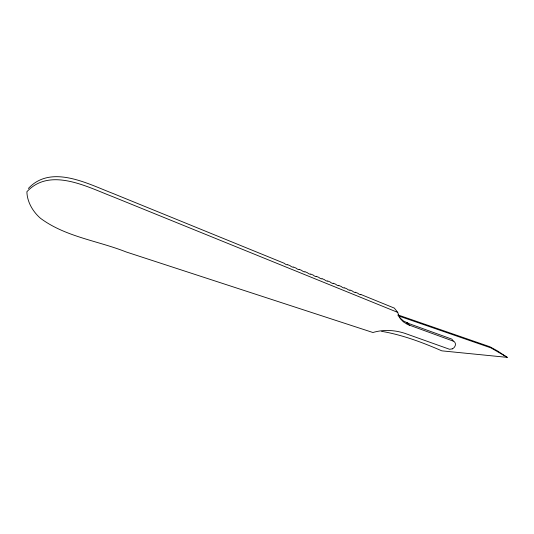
<?xml version="1.0" encoding="UTF-8"?>
<svg xmlns="http://www.w3.org/2000/svg" width="534" height="534" viewBox="0 0 534 534"><rect width="100%" height="100%" fill="white"/><g stroke="black" fill="none" stroke-linecap="round" stroke-linejoin="round"><path stroke-width="0.8" d="M28.342 188.495C51.05 164.005 87.489 183.676 112.714 193.361L284.355 263.329A1.736 0.4 26.5 0 0 286.197 264.537A1.736 0.4 26.5 0 0 287.405 264.577L290.189 265.705A1.729 0.394 26.6 0 0 292.038 266.913A1.729 0.394 26.6 0 0 293.226 266.947L295.996 268.068A1.722 0.394 26.7 0 0 297.845 269.276A1.722 0.394 26.7 0 0 299.02 269.303L301.77 270.424A1.715 0.394 26.8 0 0 303.626 271.626A1.715 0.394 26.8 0 0 304.781 271.646L307.517 272.761A1.715 0.387 26.9 0 0 309.373 273.962A1.715 0.387 26.9 0 0 310.508 273.982L313.231 275.09A1.709 0.387 27 0 0 315.087 276.292A1.709 0.387 27 0 0 316.201 276.298L318.911 277.4A1.709 0.387 27.1 0 0 320.774 278.608A1.709 0.387 27.1 0 0 321.875 278.608L324.565 279.703A1.702 0.38 27.2 0 0 326.428 280.911A1.702 0.38 27.2 0 0 327.509 280.904L330.192 281.992A1.695 0.38 27.3 0 0 332.055 283.2A1.695 0.38 27.3 0 0 333.123 283.187L335.786 284.275A1.695 0.38 27.4 0 0 337.655 285.476A1.695 0.38 27.4 0 0 338.703 285.463L341.353 286.538A1.689 0.38 27.5 0 0 343.222 287.739A1.689 0.38 27.5 0 0 344.25 287.719L346.893 288.794A1.689 0.374 27.6 0 0 348.762 289.995A1.689 0.374 27.6 0 0 349.777 289.969L352.4 291.037A1.682 0.374 27.7 0 0 354.276 292.238A1.682 0.374 27.7 0 0 355.27 292.205L357.88 293.266A1.682 0.374 27.8 0 0 359.756 294.468A1.682 0.374 27.8 0 0 360.737 294.428L394.326 308.105L397.75 312.403L398.925 316.081L400.567 318.931L403.304 321.795L407.449 324.425L453.253 341.126A4.446 3.725 -37.4 0 1 454.741 342.201L455.282 343.269A4.733 3.972 -37.3 0 1 455.155 345.825L454.454 347.113A4.733 3.972 -37.3 0 1 452.258 348.856M452.231 348.902L449.588 349.283L405.293 333.483C394.9 329.999 383.459 329.351 372.906 332.508L126.191 251.968C97.829 240.707 65.495 236.909 40.457 218.266C32.908 211.744 27.067 201.799 26.894 191.719C49.936 166.882 86.902 186.78 112.514 196.579L397.75 312.403M453.253 340.979L451.817 339.123L407.716 323.163L406.341 323.143L408.376 323.344L403.417 320.941L399.232 317.216M397.91 314.913L489.892 346.76L497.174 350.745L507.3 357.373L441.812 350.845C422.474 342.434 402.469 334.891 381.59 331.327M397.997 315.727L490.993 347.901L507.3 357.373M407.716 323.163L409.491 325.386"/></g></svg>
